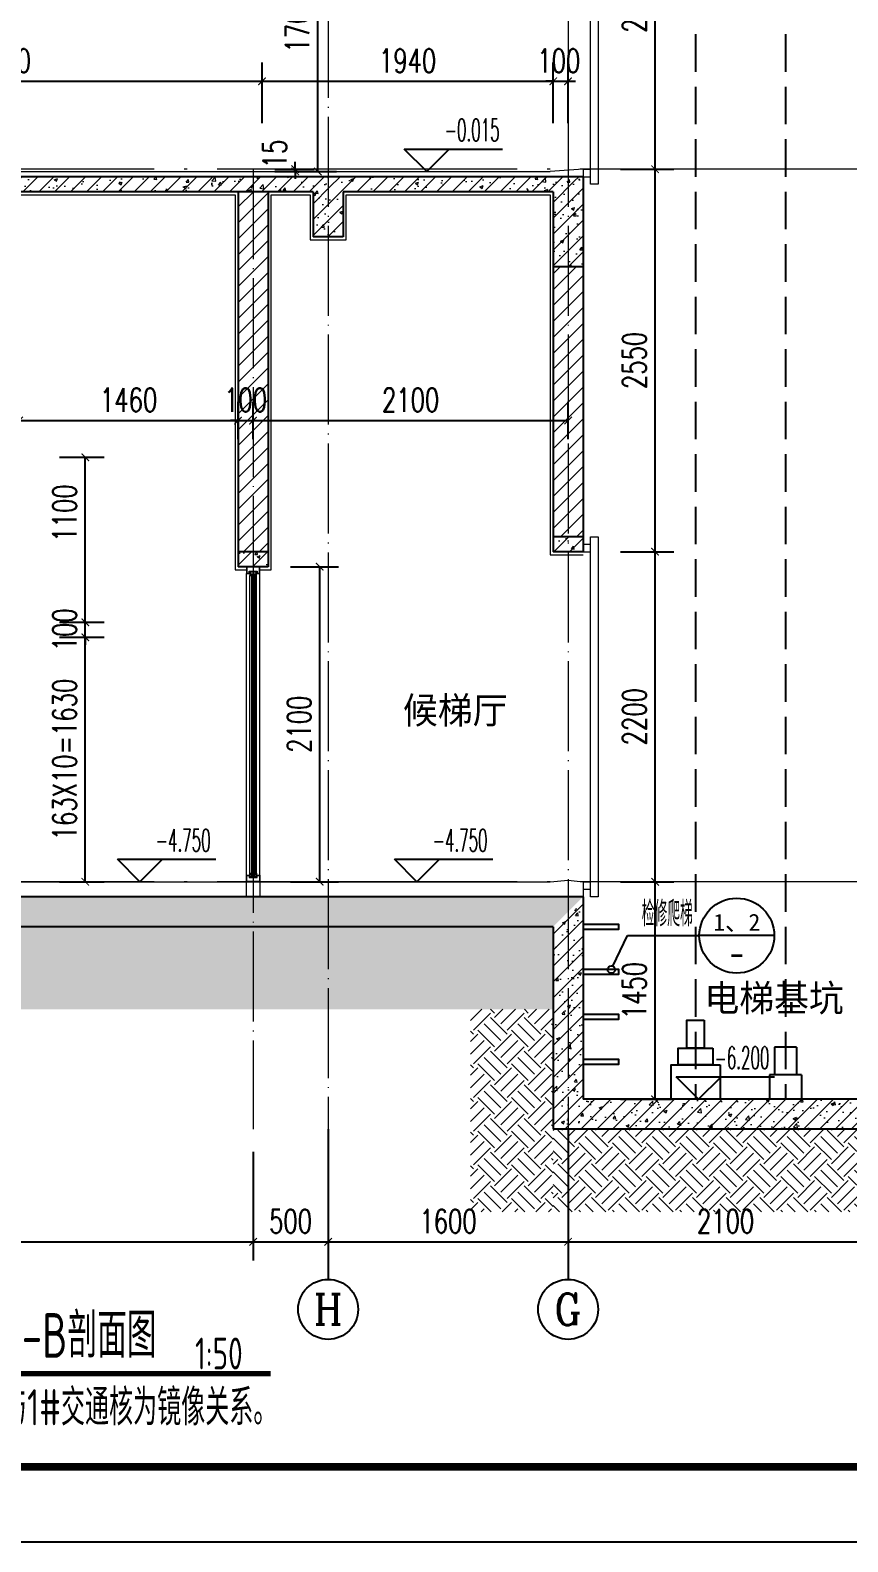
# Model space of a CAD drawing. Extents: x -668857 to 185752, y -270966 to 286822.
# Drawn here: x 44229 to 49680, y 156782 to 166858 of the extents above; entities that cross this region are included whole.
import ezdxf
from ezdxf.enums import TextEntityAlignment as Align

# ---------------------------------------------------------------- set-up
doc = ezdxf.new("R2010")
doc.units = 0
doc.header["$LTSCALE"] = 1000
doc.linetypes.add('DASH', pattern=[0.35, 0.25, -0.1])
doc.linetypes.add('DOTE', pattern=[2.42, 2, -0.2, 0.02, -0.2])
doc.layers.get('0').update_dxf_attribs({"linetype": 'CONTINUOUS'})
doc.layers.get('DEFPOINTS').update_dxf_attribs({"linetype": 'CONTINUOUS'})
for name, color, linetype in [('-TK', 7, 'CONTINUOUS'), ('A-AXIS_TEXT', 7, 'CONTINUOUS'), ('AXIS', 3, 'CONTINUOUS'), ('DIM_ELEV', 3, 'CONTINUOUS'), ('DIM_IDEN', 67, 'CONTINUOUS'), ('DIM_SYMB', 3, 'CONTINUOUS'), ('PUB_DIM', 3, 'CONTINUOUS'), ('PUB_TEXT', 2, 'CONTINUOUS'), ('WALL', 5, 'CONTINUOUS'), ('尺寸标注', 86, 'CONTINUOUS'), ('设备', 253, 'CONTINUOUS')]:
    doc.layers.add(name, color=color, linetype=linetype)
for name, color, linetype, lineweight in [('AXIS_TEXT', 7, 'CONTINUOUS', 20), ('DOTE', 19, 'DOTE', 9), ('PUB_HATCH', 8, 'CONTINUOUS', 9), ('S_WINDOW', 144, 'CONTINUOUS', 15), ('WINDOW', 144, 'CONTINUOUS', 15), ('内粉刷', 37, 'CONTINUOUS', 9), ('填充', 251, 'CONTINUOUS', 5), ('建筑', 30, 'CONTINUOUS', 25), ('细细', 250, 'CONTINUOUS', 0)]:
    doc.layers.add(name, color=color, linetype=linetype, lineweight=lineweight)
doc.styles.add('_TCH_AXIS', font='COMPLEX', dxfattribs={"bigfont": 'GBCBIG'})
doc.styles.add('_TCH_DIM', font='SIMPLEX.shx', dxfattribs={"width": 0.7, "bigfont": 'GBCBIG.shx'})
doc.styles.add('_TCH_DIM_T3', font='SIMPLEX', dxfattribs={"width": 0.705882, "bigfont": 'GBCBIG'})
doc.styles.add('_TCH_LABEL', font='simhei.ttf')
doc.styles.add('COMPLEX', font='COMPLEX')
doc.styles.add('TSSD_REIN', font='tssdeng.shx', dxfattribs={"width": 0.7, "height": 300, "bigfont": 'tssdchn.shx'})
doc.dimstyles.new('_TCH_ARCH&&50', dxfattribs={"dimtxt": 157.5, "dimasz": 50, "dimexe": 125, "dimexo": 150, "dimgap": 58.75, "dimtad": 1, "dimdec": 0, "dimzin": 0, "dimdsep": 46, "dimtxsty": '_TCH_DIM_T3', "dimblk": 'ARCHTICK', "dimcen": 0.09, "dimclrt": 7, "dimazin": 0, "dimtfac": 1, "dimtdec": 0, "dimtix": 1, "dimtmove": 2, "dimatfit": 3, "dimldrblk": 'ARCHTICK', "dimfxl": 1, "dimtolj": 1, "dimtzin": 0, "dimarcsym": 0})
pattern_1 = [(315, (-958749.309, -366232.04), (-1.767766953, -1.767766953), []), (315, (-958748.1305, -366232.04), (-1.767766953, -1.767766953), [])]
pattern_2 = [(315, (-958749.309, -368370.2768), (-1.767766953, -1.767766953), []), (315, (-958748.1305, -368370.2768), (-1.767766953, -1.767766953), [])]
pattern_3 = [(45, (-101148.19, 258360.08), (-53.03301, 53.03301), []), (50, (-101148.19, 258360.08), (215.17805, -18.82564), [22.5, -247.5]), (355, (-101148.19, 258360.08), (-41.6254, 225.65764), [18, -198]), (100.4514, (-101130.26, 258358.51), (173.55281, 206.83186), [19.12206, -210.34263]), (46.1842, (-101148.2, 258420.08), (320.1723, -49.6557), [33.75, -371.25]), (96.6356, (-101121.5, 258415.94), (280.3988, 292.23536), [28.6831, -315.5139]), (351.1842, (-101148.2, 258420.08), (280.3986, 292.2356), [27, -297]), (21, (-101118.19, 258405.08), (179.07212, -120.78567), [22.5, -247.5]), (326, (-101118.19, 258405.08), (72.9946, 217.545), [18, -198]), (71.4514, (-101103.26, 258395.01), (252.0668, 96.75915), [19.12206, -210.34263]), (37.5, (-101148.19, 258360.08), (3.647957, 99.868156), [0, -195.6, 0, -201, 0, -198.75]), (7.5, (-101148.19, 258360.08), (78.92086, 118.323514), [0, -114.6, 0, -191.1, 0, -75.75]), (327.5, (-101215.09, 258360.08), (160.14673, -6.76646), [0, -75, 0, -234, 0, -310.5]), (317.5, (-101245.09, 258360.08), (174.95585, 30.0315), [0, -97.5, 0, -155.4, 0, -220.5])]
pattern_4 = [(45, (-101148.19, 258413.93), (-53.03303, 53.03303), [])]

# ---------------------------------------------------------------- blocks, each defined once
blk = doc.blocks.new('A1')
blk.add_lwpolyline([(0, 59400), (0, 0), (84100, 0), (84100, 59400)], close=True)
at = {"const_width": 100}
blk.add_lwpolyline([(2500, 58400), (2500, 1000), (83100, 1000), (83100, 58400)], close=True, dxfattribs=at)
blk = doc.blocks.new('FGSDFSFSEFESFES')
at = {"layer": 'WINDOW', "ltscale": 0.8}
for p, q in [((175259, -121034), (175209, -121034)), ((175259, -121084), (175209, -121084)), ((175259, -123284), (175209, -123284)), ((175259, -123334), (175209, -123334))]:
    blk.add_line(p, q, dxfattribs=at)
blk.add_lwpolyline([(175159, -123384), (175209, -123384), (175209, -120984), (175159, -120984), (175159, -123384)], dxfattribs=at)
blk = doc.blocks.new('_ArchTick')
at = {"color": 0, "linetype": 'ByBlock', "const_width": 0.15}
blk.add_lwpolyline([(-0.5, -0.5), (0.5, 0.5)], dxfattribs=at)
blk = doc.blocks.new('*D541')
at = {"layer": 'DEFPOINTS', "color": 0, "transparency": 16777216}
for p in [(45775, 168817), (46146, 168817), (45775, 165917)]:
    blk.add_point(p, dxfattribs=at)
at = {"layer": '尺寸标注', "color": 0, "lineweight": -2, "transparency": 16777216}
for p, q in [((45925, 168817), (46271, 168817)), ((46146, 165917), (46146, 168817)), ((45925, 165917), (46271, 165917))]:
    blk.add_line(p, q, dxfattribs=at)
at = {"layer": '尺寸标注', "color": 0, "lineweight": -2, "transparency": 16777216, "xscale": 50, "yscale": 50, "zscale": 50}
for p, rotation in [((46146, 168817), 90), ((46146, 165917), 270)]:
    blk.add_blockref('_ArchTick', p, dxfattribs=dict(at, rotation=rotation))
at = {"layer": '尺寸标注', "color": 7, "transparency": 16777216, "insert": (46009, 167367), "char_height": 157.5, "attachment_point": 5, "rotation": 90, "style": '_TCH_DIM_T3'}
blk.add_mtext('\\A1;170.59X17=2900', dxfattribs=at)
blk = doc.blocks.new('*D542')
at = {"layer": 'DEFPOINTS', "color": 0, "transparency": 16777216}
for p in [(45709, 165932), (45709, 165917), (45996, 165932)]:
    blk.add_point(p, dxfattribs=at)
at = {"layer": '尺寸标注', "color": 0, "lineweight": -2, "transparency": 16777216}
for p, q in [((45996, 165932), (45996, 165982)), ((45859, 165932), (46121, 165932)), ((45859, 165917), (46121, 165917)), ((45996, 165917), (45996, 165932)), ((45996, 165917), (45996, 165867))]:
    blk.add_line(p, q, dxfattribs=at)
at = {"layer": '尺寸标注', "color": 0, "lineweight": -2, "transparency": 16777216, "xscale": 50, "yscale": 50, "zscale": 50}
for p, rotation in [((45996, 165932), 270), ((45996, 165917), 90)]:
    blk.add_blockref('_ArchTick', p, dxfattribs=dict(at, rotation=rotation))
at = {"layer": '尺寸标注', "color": 7, "transparency": 16777216, "insert": (45859, 166034), "char_height": 157.5, "attachment_point": 5, "rotation": 90, "style": '_TCH_DIM_T3'}
blk.add_mtext('\\A1;15', dxfattribs=at)
blk = doc.blocks.new('*D544')
at = {"layer": 'DEFPOINTS', "color": 0, "transparency": 16777216}
for p in [(45815, 163282), (46159, 163282), (45815, 161182)]:
    blk.add_point(p, dxfattribs=at)
at = {"layer": '尺寸标注', "color": 0, "lineweight": -2, "transparency": 16777216}
for p, q in [((45965, 163282), (46284, 163282)), ((46159, 161182), (46159, 163282)), ((45965, 161182), (46284, 161182))]:
    blk.add_line(p, q, dxfattribs=at)
at = {"layer": '尺寸标注', "color": 0, "lineweight": -2, "transparency": 16777216, "xscale": 50, "yscale": 50, "zscale": 50}
for p, rotation in [((46159, 163282), 90), ((46159, 161182), 270)]:
    blk.add_blockref('_ArchTick', p, dxfattribs=dict(at, rotation=rotation))
at = {"layer": '尺寸标注', "color": 7, "transparency": 16777216, "insert": (46022, 162232), "char_height": 157.5, "attachment_point": 5, "rotation": 90, "style": '_TCH_DIM_T3'}
blk.add_mtext('\\A1;2100', dxfattribs=at)
blk = doc.blocks.new('*D556')
at = {"layer": 'DEFPOINTS', "color": 0, "transparency": 16777216}
for p in [(48015, 161182), (48395, 161182), (48015, 159732)]:
    blk.add_point(p, dxfattribs=at)
at = {"layer": 'PUB_DIM', "color": 0, "lineweight": -2, "transparency": 16777216}
for p, q in [((48165, 161182), (48520, 161182)), ((48395, 159732), (48395, 161182)), ((48165, 159732), (48520, 159732))]:
    blk.add_line(p, q, dxfattribs=at)
at = {"layer": 'PUB_DIM', "color": 0, "lineweight": -2, "transparency": 16777216, "xscale": 50, "yscale": 50, "zscale": 50}
for p, rotation in [((48395, 161182), 90), ((48395, 159732), 270)]:
    blk.add_blockref('_ArchTick', p, dxfattribs=dict(at, rotation=rotation))
at = {"layer": 'PUB_DIM', "color": 7, "transparency": 16777216, "insert": (48257, 160457), "char_height": 157.5, "attachment_point": 5, "rotation": 90, "style": '_TCH_DIM_T3'}
blk.add_mtext('\\A1;1450', dxfattribs=at)
blk = doc.blocks.new('*D557')
at = {"layer": 'DEFPOINTS', "color": 0, "transparency": 16777216}
for p in [(48015, 163382), (48395, 163382), (48015, 161182)]:
    blk.add_point(p, dxfattribs=at)
at = {"layer": 'PUB_DIM', "color": 0, "lineweight": -2, "transparency": 16777216}
for p, q in [((48165, 163382), (48520, 163382)), ((48395, 161182), (48395, 163382)), ((48165, 161182), (48520, 161182))]:
    blk.add_line(p, q, dxfattribs=at)
at = {"layer": 'PUB_DIM', "color": 0, "lineweight": -2, "transparency": 16777216, "xscale": 50, "yscale": 50, "zscale": 50}
for p, rotation in [((48395, 163382), 90), ((48395, 161182), 270)]:
    blk.add_blockref('_ArchTick', p, dxfattribs=dict(at, rotation=rotation))
at = {"layer": 'PUB_DIM', "color": 7, "transparency": 16777216, "insert": (48257, 162282), "char_height": 157.5, "attachment_point": 5, "rotation": 90, "style": '_TCH_DIM_T3'}
blk.add_mtext('\\A1;2200', dxfattribs=at)
blk = doc.blocks.new('*D558')
at = {"layer": 'DEFPOINTS', "color": 0, "transparency": 16777216}
for p in [(48015, 165932), (48395, 165932), (48015, 163382)]:
    blk.add_point(p, dxfattribs=at)
at = {"layer": 'PUB_DIM', "color": 0, "lineweight": -2, "transparency": 16777216}
for p, q in [((48165, 165932), (48520, 165932)), ((48395, 163382), (48395, 165932)), ((48165, 163382), (48520, 163382))]:
    blk.add_line(p, q, dxfattribs=at)
at = {"layer": 'PUB_DIM', "color": 0, "lineweight": -2, "transparency": 16777216, "xscale": 50, "yscale": 50, "zscale": 50}
for p, rotation in [((48395, 165932), 90), ((48395, 163382), 270)]:
    blk.add_blockref('_ArchTick', p, dxfattribs=dict(at, rotation=rotation))
at = {"layer": 'PUB_DIM', "color": 7, "transparency": 16777216, "insert": (48257, 164657), "char_height": 157.5, "attachment_point": 5, "rotation": 90, "style": '_TCH_DIM_T3'}
blk.add_mtext('\\A1;2550', dxfattribs=at)
blk = doc.blocks.new('*D559')
at = {"layer": 'DEFPOINTS', "color": 0, "transparency": 16777216}
for p in [(48015, 168132), (48395, 168132), (48015, 165932)]:
    blk.add_point(p, dxfattribs=at)
at = {"layer": 'PUB_DIM', "color": 0, "lineweight": -2, "transparency": 16777216}
for p, q in [((48165, 168132), (48520, 168132)), ((48395, 165932), (48395, 168132)), ((48165, 165932), (48520, 165932))]:
    blk.add_line(p, q, dxfattribs=at)
at = {"layer": 'PUB_DIM', "color": 0, "lineweight": -2, "transparency": 16777216, "xscale": 50, "yscale": 50, "zscale": 50}
for p, rotation in [((48395, 168132), 90), ((48395, 165932), 270)]:
    blk.add_blockref('_ArchTick', p, dxfattribs=dict(at, rotation=rotation))
at = {"layer": 'PUB_DIM', "color": 7, "transparency": 16777216, "insert": (48257, 167032), "char_height": 157.5, "attachment_point": 5, "rotation": 90, "style": '_TCH_DIM_T3'}
blk.add_mtext('\\A1;2200', dxfattribs=at)
blk = doc.blocks.new('*D581')
at = {"layer": 'DEFPOINTS', "color": 0, "transparency": 16777216}
for p in [(47815, 164257), (45715, 163982), (47815, 163982)]:
    blk.add_point(p, dxfattribs=at)
at = {"layer": '尺寸标注', "color": 0, "lineweight": -2, "transparency": 16777216}
for p, q in [((45715, 164132), (45715, 164381)), ((47815, 164132), (47815, 164382)), ((45715, 164256), (47815, 164257))]:
    blk.add_line(p, q, dxfattribs=at)
at = {"layer": '尺寸标注', "color": 0, "lineweight": -2, "transparency": 16777216, "xscale": 50, "yscale": 50, "zscale": 50}
for p, rotation in [((45715, 164256), 180.0121022878805), ((47815, 164257), 0.01210228788054391)]:
    blk.add_blockref('_ArchTick', p, dxfattribs=dict(at, rotation=rotation))
at = {"layer": '尺寸标注', "color": 7, "transparency": 16777216, "insert": (46765, 164394), "char_height": 157.5, "attachment_point": 5, "rotation": 0.0121, "style": '_TCH_DIM_T3'}
blk.add_mtext('\\A1;2100', dxfattribs=at)
blk = doc.blocks.new('*D582')
at = {"layer": 'DEFPOINTS', "color": 0, "transparency": 16777216}
for p in [(45715, 164256), (45615, 163982), (45715, 163982)]:
    blk.add_point(p, dxfattribs=at)
at = {"layer": '尺寸标注', "color": 0, "lineweight": -2, "transparency": 16777216}
for p, q in [((45615, 164132), (45615, 164381)), ((45715, 164132), (45715, 164381)), ((45615, 164256), (45565, 164256)), ((45615, 164256), (45715, 164256)), ((45715, 164256), (45765, 164256))]:
    blk.add_line(p, q, dxfattribs=at)
at = {"layer": '尺寸标注', "color": 0, "lineweight": -2, "transparency": 16777216, "xscale": 50, "yscale": 50, "zscale": 50}
for p, rotation in [((45615, 164256), 0.01210228787041245), ((45715, 164256), 180.0121022878704)]:
    blk.add_blockref('_ArchTick', p, dxfattribs=dict(at, rotation=rotation))
at = {"layer": '尺寸标注', "color": 7, "transparency": 16777216, "insert": (45665, 164394), "char_height": 157.5, "attachment_point": 5, "rotation": 0.0121, "style": '_TCH_DIM_T3'}
blk.add_mtext('\\A1;100', dxfattribs=at)
blk = doc.blocks.new('*D583')
at = {"layer": 'DEFPOINTS', "color": 0, "transparency": 16777216}
for p in [(45615, 164256), (44155, 163982), (45615, 163982)]:
    blk.add_point(p, dxfattribs=at)
at = {"layer": '尺寸标注', "color": 0, "lineweight": -2, "transparency": 16777216}
for p, q in [((44155, 164132), (44155, 164381)), ((45615, 164132), (45615, 164381)), ((44155, 164256), (45615, 164256))]:
    blk.add_line(p, q, dxfattribs=at)
at = {"layer": '尺寸标注', "color": 0, "lineweight": -2, "transparency": 16777216, "xscale": 50, "yscale": 50, "zscale": 50}
for p, rotation in [((44155, 164256), 180.0121022878804), ((45615, 164256), 0.01210228788040397)]:
    blk.add_blockref('_ArchTick', p, dxfattribs=dict(at, rotation=rotation))
at = {"layer": '尺寸标注', "color": 7, "transparency": 16777216, "insert": (44885, 164394), "char_height": 157.5, "attachment_point": 5, "rotation": 0.0121, "style": '_TCH_DIM_T3'}
blk.add_mtext('\\A1;1460', dxfattribs=at)
blk = doc.blocks.new('*D599')
at = {"layer": 'AXIS', "color": 0, "lineweight": -2, "transparency": 16777216}
for p, q in [((47815, 159382), (47815, 158657)), ((49915, 159382), (49915, 158657)), ((47815, 158782), (49915, 158782))]:
    blk.add_line(p, q, dxfattribs=at)
at = {"layer": 'DEFPOINTS', "color": 0, "transparency": 16777216}
for p in [(47815, 159532), (49915, 159532), (49915, 158782)]:
    blk.add_point(p, dxfattribs=at)
at = {"layer": 'AXIS', "color": 0, "lineweight": -2, "transparency": 16777216, "xscale": 50, "yscale": 50, "zscale": 50, "rotation": 180}
blk.add_blockref('_ArchTick', (47815, 158782), dxfattribs=at)
at = {"layer": 'AXIS', "color": 0, "lineweight": -2, "transparency": 16777216, "xscale": 50, "yscale": 50, "zscale": 50}
blk.add_blockref('_ArchTick', (49915, 158782), dxfattribs=at)
at = {"layer": 'AXIS', "color": 7, "transparency": 16777216, "insert": (48865, 158919), "char_height": 157.5, "attachment_point": 5, "style": '_TCH_DIM_T3'}
blk.add_mtext('\\A1;2100', dxfattribs=at)
blk = doc.blocks.new('*D600')
at = {"layer": 'AXIS', "color": 0, "lineweight": -2, "transparency": 16777216}
for p, q in [((46215, 159382), (46215, 158657)), ((47815, 159382), (47815, 158657)), ((46215, 158782), (47815, 158782))]:
    blk.add_line(p, q, dxfattribs=at)
at = {"layer": 'DEFPOINTS', "color": 0, "transparency": 16777216}
for p in [(46215, 159532), (47815, 159532), (47815, 158782)]:
    blk.add_point(p, dxfattribs=at)
at = {"layer": 'AXIS', "color": 0, "lineweight": -2, "transparency": 16777216, "xscale": 50, "yscale": 50, "zscale": 50, "rotation": 180}
blk.add_blockref('_ArchTick', (46215, 158782), dxfattribs=at)
at = {"layer": 'AXIS', "color": 0, "lineweight": -2, "transparency": 16777216, "xscale": 50, "yscale": 50, "zscale": 50}
blk.add_blockref('_ArchTick', (47815, 158782), dxfattribs=at)
at = {"layer": 'AXIS', "color": 7, "transparency": 16777216, "insert": (47015, 158919), "char_height": 157.5, "attachment_point": 5, "style": '_TCH_DIM_T3'}
blk.add_mtext('\\A1;1600', dxfattribs=at)
blk = doc.blocks.new('*D601')
at = {"layer": 'AXIS', "color": 0, "lineweight": -2, "transparency": 16777216}
for p, q in [((45715, 159382), (45715, 158657)), ((46215, 159382), (46215, 158657)), ((45715, 158782), (46215, 158782))]:
    blk.add_line(p, q, dxfattribs=at)
at = {"layer": 'DEFPOINTS', "color": 0, "transparency": 16777216}
for p in [(45715, 159532), (46215, 159532), (46215, 158782)]:
    blk.add_point(p, dxfattribs=at)
at = {"layer": 'AXIS', "color": 0, "lineweight": -2, "transparency": 16777216, "xscale": 50, "yscale": 50, "zscale": 50, "rotation": 180}
blk.add_blockref('_ArchTick', (45715, 158782), dxfattribs=at)
at = {"layer": 'AXIS', "color": 0, "lineweight": -2, "transparency": 16777216, "xscale": 50, "yscale": 50, "zscale": 50}
blk.add_blockref('_ArchTick', (46215, 158782), dxfattribs=at)
at = {"layer": 'AXIS', "color": 7, "transparency": 16777216, "insert": (45965, 158919), "char_height": 157.5, "attachment_point": 5, "style": '_TCH_DIM_T3'}
blk.add_mtext('\\A1;500', dxfattribs=at)
blk = doc.blocks.new('*D602')
at = {"layer": 'AXIS', "color": 0, "lineweight": -2, "transparency": 16777216}
for p, q in [((42165, 159382), (42165, 158657)), ((45715, 159382), (45715, 158657)), ((42165, 158782), (45715, 158782))]:
    blk.add_line(p, q, dxfattribs=at)
at = {"layer": 'DEFPOINTS', "color": 0, "transparency": 16777216}
for p in [(42165, 159532), (45715, 159532), (45715, 158782)]:
    blk.add_point(p, dxfattribs=at)
at = {"layer": 'AXIS', "color": 0, "lineweight": -2, "transparency": 16777216, "xscale": 50, "yscale": 50, "zscale": 50, "rotation": 180}
blk.add_blockref('_ArchTick', (42165, 158782), dxfattribs=at)
at = {"layer": 'AXIS', "color": 0, "lineweight": -2, "transparency": 16777216, "xscale": 50, "yscale": 50, "zscale": 50}
blk.add_blockref('_ArchTick', (45715, 158782), dxfattribs=at)
at = {"layer": 'AXIS', "color": 7, "transparency": 16777216, "insert": (43940, 158919), "char_height": 157.5, "attachment_point": 5, "style": '_TCH_DIM_T3'}
blk.add_mtext('\\A1;3550', dxfattribs=at)
blk = doc.blocks.new('*D606')
at = {"layer": 'DEFPOINTS', "color": 0, "transparency": 16777216}
for p in [(47815, 166518), (47716, 166090), (47815, 166090)]:
    blk.add_point(p, dxfattribs=at)
at = {"layer": '尺寸标注', "color": 0, "lineweight": -2, "transparency": 16777216}
for p, q in [((47716, 166240), (47716, 166643)), ((47815, 166240), (47815, 166643)), ((47716, 166518), (47666, 166518)), ((47716, 166518), (47815, 166518)), ((47815, 166518), (47865, 166518))]:
    blk.add_line(p, q, dxfattribs=at)
at = {"layer": '尺寸标注', "color": 0, "lineweight": -2, "transparency": 16777216, "xscale": 50, "yscale": 50, "zscale": 50}
blk.add_blockref('_ArchTick', (47716, 166518), dxfattribs=at)
at = {"layer": '尺寸标注', "color": 0, "lineweight": -2, "transparency": 16777216, "xscale": 50, "yscale": 50, "zscale": 50, "rotation": 180}
blk.add_blockref('_ArchTick', (47815, 166518), dxfattribs=at)
at = {"layer": '尺寸标注', "color": 7, "transparency": 16777216, "insert": (47753, 166655), "char_height": 157.5, "attachment_point": 5, "style": '_TCH_DIM_T3'}
blk.add_mtext('\\A1;100', dxfattribs=at)
blk = doc.blocks.new('*D607')
at = {"layer": 'DEFPOINTS', "color": 0, "transparency": 16777216}
for p in [(47716, 166518), (45775, 166090), (47716, 166090)]:
    blk.add_point(p, dxfattribs=at)
at = {"layer": '尺寸标注', "color": 0, "lineweight": -2, "transparency": 16777216}
for p, q in [((45775, 166240), (45775, 166643)), ((47716, 166240), (47716, 166643)), ((45775, 166518), (47716, 166518))]:
    blk.add_line(p, q, dxfattribs=at)
at = {"layer": '尺寸标注', "color": 0, "lineweight": -2, "transparency": 16777216, "xscale": 50, "yscale": 50, "zscale": 50, "rotation": 180}
blk.add_blockref('_ArchTick', (45775, 166518), dxfattribs=at)
at = {"layer": '尺寸标注', "color": 0, "lineweight": -2, "transparency": 16777216, "xscale": 50, "yscale": 50, "zscale": 50}
blk.add_blockref('_ArchTick', (47716, 166518), dxfattribs=at)
at = {"layer": '尺寸标注', "color": 7, "transparency": 16777216, "insert": (46745, 166655), "char_height": 157.5, "attachment_point": 5, "style": '_TCH_DIM_T3'}
blk.add_mtext('\\A1;1940', dxfattribs=at)
blk = doc.blocks.new('*D608')
at = {"layer": 'DEFPOINTS', "color": 0, "transparency": 16777216}
for p in [(45775, 166518), (41615, 166090), (45775, 166090)]:
    blk.add_point(p, dxfattribs=at)
at = {"layer": '尺寸标注', "color": 0, "lineweight": -2, "transparency": 16777216}
for p, q in [((41615, 166240), (41615, 166643)), ((45775, 166240), (45775, 166643)), ((41615, 166518), (45775, 166518))]:
    blk.add_line(p, q, dxfattribs=at)
at = {"layer": '尺寸标注', "color": 0, "lineweight": -2, "transparency": 16777216, "xscale": 50, "yscale": 50, "zscale": 50, "rotation": 180}
blk.add_blockref('_ArchTick', (41615, 166518), dxfattribs=at)
at = {"layer": '尺寸标注', "color": 0, "lineweight": -2, "transparency": 16777216, "xscale": 50, "yscale": 50, "zscale": 50}
blk.add_blockref('_ArchTick', (45775, 166518), dxfattribs=at)
at = {"layer": '尺寸标注', "color": 7, "transparency": 16777216, "insert": (43695, 166655), "char_height": 157.5, "attachment_point": 5, "style": '_TCH_DIM_T3'}
blk.add_mtext('\\A1;260X16=4160', dxfattribs=at)
blk = doc.blocks.new('*D609')
at = {"layer": 'DEFPOINTS', "color": 0, "transparency": 16777216}
for p in [(44275, 164012), (44596, 164012), (44275, 162912)]:
    blk.add_point(p, dxfattribs=at)
at = {"layer": '尺寸标注', "color": 0, "lineweight": -2, "transparency": 16777216}
for p, q in [((44425, 164012), (44721, 164012)), ((44596, 162912), (44596, 164012)), ((44425, 162912), (44721, 162912))]:
    blk.add_line(p, q, dxfattribs=at)
at = {"layer": '尺寸标注', "color": 0, "lineweight": -2, "transparency": 16777216, "xscale": 50, "yscale": 50, "zscale": 50}
for p, rotation in [((44596, 164012), 90), ((44596, 162912), 270)]:
    blk.add_blockref('_ArchTick', p, dxfattribs=dict(at, rotation=rotation))
at = {"layer": '尺寸标注', "color": 7, "transparency": 16777216, "insert": (44458, 163640), "char_height": 157.5, "attachment_point": 5, "rotation": 90, "style": '_TCH_DIM_T3'}
blk.add_mtext('\\A1;1100', dxfattribs=at)
blk = doc.blocks.new('*D610')
at = {"layer": 'DEFPOINTS', "color": 0, "transparency": 16777216}
for p in [(44275, 162912), (44596, 162912), (44275, 162812)]:
    blk.add_point(p, dxfattribs=at)
at = {"layer": '尺寸标注', "color": 0, "lineweight": -2, "transparency": 16777216}
for p, q in [((44596, 162912), (44596, 162962)), ((44425, 162912), (44721, 162912)), ((44596, 162812), (44596, 162912)), ((44425, 162812), (44721, 162812)), ((44596, 162812), (44596, 162762))]:
    blk.add_line(p, q, dxfattribs=at)
at = {"layer": '尺寸标注', "color": 0, "lineweight": -2, "transparency": 16777216, "xscale": 50, "yscale": 50, "zscale": 50}
for p, rotation in [((44596, 162912), 270), ((44596, 162812), 90)]:
    blk.add_blockref('_ArchTick', p, dxfattribs=dict(at, rotation=rotation))
at = {"layer": '尺寸标注', "color": 7, "transparency": 16777216, "insert": (44458, 162862), "char_height": 157.5, "attachment_point": 5, "rotation": 90, "style": '_TCH_DIM_T3'}
blk.add_mtext('\\A1;100', dxfattribs=at)
blk = doc.blocks.new('*D611')
at = {"layer": 'DEFPOINTS', "color": 0, "transparency": 16777216}
for p in [(44275, 162812), (44596, 162812), (44275, 161182)]:
    blk.add_point(p, dxfattribs=at)
at = {"layer": '尺寸标注', "color": 0, "lineweight": -2, "transparency": 16777216}
for p, q in [((44425, 162812), (44721, 162812)), ((44596, 161182), (44596, 162812)), ((44425, 161182), (44721, 161182))]:
    blk.add_line(p, q, dxfattribs=at)
at = {"layer": '尺寸标注', "color": 0, "lineweight": -2, "transparency": 16777216, "xscale": 50, "yscale": 50, "zscale": 50}
for p, rotation in [((44596, 162812), 90), ((44596, 161182), 270)]:
    blk.add_blockref('_ArchTick', p, dxfattribs=dict(at, rotation=rotation))
at = {"layer": '尺寸标注', "color": 7, "transparency": 16777216, "insert": (44458, 161997), "char_height": 157.5, "attachment_point": 5, "rotation": 90, "style": '_TCH_DIM_T3'}
blk.add_mtext('\\A1;163X10=1630', dxfattribs=at)
blk = doc.blocks.new('_AXISO')
blk.add_circle((0, 0), 0.5)
at = {"layer": 'A-AXIS_TEXT', "style": 'COMPLEX', "width": 1.041667}
blk.add_attdef('A', text='', height=0.56, dxfattribs=at).set_placement((-0.25, -0.28), (0.25, -0.28), align=Align.FIT)

msp = doc.modelspace()

# ---------------------------------------------------------------- hatches: boundary and pattern name
at = {"layer": 'PUB_HATCH'}
h = msp.add_hatch(dxfattribs=at)
h.set_pattern_fill('钢筋混凝土', color=256, scale=30, style=0)
h.set_pattern_definition(pattern_3)
h.paths.add_polyline_path([(46215.19, 165815), (46215.19, 165881.66), (42165.14, 165881.66), (42165.14, 165815), (42265.14, 165781.66), (46115.19, 165781.66)])
h = msp.add_hatch(dxfattribs=at)
h.set_pattern_fill('钢筋混凝土', color=256, scale=30, style=0)
h.set_pattern_definition(pattern_3)
h.paths.add_polyline_path([(47715.14, 165781.66), (47915.14, 165881.66), (46215.19, 165881.66), (46215.19, 165815), (46315.19, 165781.66)])
h = msp.add_hatch(dxfattribs=at)
h.set_pattern_fill('钢筋混凝土', color=256, scale=30, style=0)
h.set_pattern_definition(pattern_3)
h.paths.add_polyline_path([(47915.14, 165881.66), (47715.14, 165781.66), (47715.14, 165281.71), (47915.14, 165281.71)])
h = msp.add_hatch(dxfattribs=at)
h.set_pattern_fill('普通砖', color=256, scale=30, style=0)
h.set_pattern_definition(pattern_4)
h.paths.add_polyline_path([(45615.16, 165781.66), (45615.14, 163381.67), (45815.14, 163381.66), (45815.16, 165781.66)])
h = msp.add_hatch(dxfattribs=at)
h.set_pattern_fill('钢筋混凝土', color=256, scale=30, style=0)
h.set_pattern_definition(pattern_3)
h.paths.add_polyline_path([(46215.19, 165815), (46115.19, 165781.66), (46115.19, 165481.66), (46315.19, 165481.66), (46315.19, 165781.66)])
h = msp.add_hatch(dxfattribs=at)
h.set_pattern_fill('普通砖', color=256, scale=30, style=0)
h.set_pattern_definition(pattern_4)
h.paths.add_polyline_path([(47915.16, 165281.71), (47715.16, 165281.72), (47715.14, 163481.67), (47915.14, 163481.66)])
h = msp.add_hatch(dxfattribs=at)
h.set_pattern_fill('钢筋混凝土', color=256, scale=30, style=0)
h.set_pattern_definition(pattern_3)
h.paths.add_polyline_path([(47715.14, 163481.66), (47715.14, 163381.66), (47915.14, 163381.66), (47915.14, 163481.66)])
h = msp.add_hatch(dxfattribs=at)
h.set_pattern_fill('钢筋混凝土', color=256, scale=30, style=0)
h.set_pattern_definition(pattern_3)
h.paths.add_polyline_path([(45615.14, 163381.66), (45615.14, 163281.66), (45815.14, 163281.66), (45815.14, 163381.66)])
h = msp.add_hatch(dxfattribs=at)
h.set_pattern_fill('钢筋混凝土', color=256, scale=30, style=0)
h.set_pattern_definition(pattern_3)
h.paths.add_polyline_path([(47715.14, 160881.66), (47915.14, 161081.66), (40216.52, 161081.66), (40216.52, 160881.66)])
h = msp.add_hatch(dxfattribs=at)
h.set_pattern_fill('钢筋混凝土', color=256, scale=30, style=0)
h.set_pattern_definition(pattern_3)
h.paths.add_polyline_path([(47915.14, 161081.66), (47715.14, 160881.66), (47715.14, 159531.66), (47915.14, 159731.66)])
h = msp.add_hatch(dxfattribs=at)
h.set_pattern_fill('钢筋混凝土', color=256, scale=30, style=0)
h.set_pattern_definition(pattern_3)
h.paths.add_polyline_path([(50015.14, 159531.66), (49815.14, 159731.66), (47915.14, 159731.66), (47715.14, 159531.66)])
at = {"layer": '填充'}
h = msp.add_hatch(dxfattribs=at)
h.set_pattern_fill('EARTH', color=250, scale=50, angle=45, style=0)
h.set_pattern_definition([(45, (-115706.89, 297965.73), (0, 224.5064), [158.75, -158.75]), (45, (-115748.98, 298007.83), (0, 224.5064), [158.75, -158.75]), (45, (-115791.08, 298049.92), (0, 224.5064), [158.75, -158.75]), (135, (-115791.08, 298077.99), (-224.5064, 0), [158.75, -158.75]), (135, (-115748.98, 298120.08), (-224.5064, 0), [158.75, -158.75]), (135, (-115706.89, 298162.18), (-224.5064, 0), [158.75, -158.75])])
h.paths.add_polyline_path([(37988.13, 160331.77), (37988.13, 160882.02), (47715.14, 160882.02), (47715.14, 160331.77)])
h = msp.add_hatch(dxfattribs=at)
h.set_pattern_fill('EARTH', color=250, scale=50, angle=45, style=0)
h.set_pattern_definition([(45, (-115806.89, 297815.73), (0, 224.5064), [158.75, -158.75]), (45, (-115848.98, 297857.83), (0, 224.5064), [158.75, -158.75]), (45, (-115891.08, 297899.92), (0, 224.5064), [158.75, -158.75]), (135, (-115891.08, 297927.99), (-224.5064, 0), [158.75, -158.75]), (135, (-115848.98, 297970.08), (-224.5064, 0), [158.75, -158.75]), (135, (-115806.89, 298012.18), (-224.5064, 0), [158.75, -158.75])])
h.paths.add_polyline_path([(47164.92, 158981.66), (47715.17, 158981.66), (47715.17, 160332.09), (47164.92, 160332.09)])
h = msp.add_hatch(dxfattribs=at)
h.set_pattern_fill('EARTH', color=250, scale=50, angle=45, style=0)
h.set_pattern_definition([(45, (-115806.89, 296615.73), (0, 224.5064), [158.75, -158.75]), (45, (-115848.98, 296657.83), (0, 224.5064), [158.75, -158.75]), (45, (-115891.08, 296699.92), (0, 224.5064), [158.75, -158.75]), (135, (-115891.08, 296727.99), (-224.5064, 0), [158.75, -158.75]), (135, (-115848.98, 296770.08), (-224.5064, 0), [158.75, -158.75]), (135, (-115806.89, 296812.18), (-224.5064, 0), [158.75, -158.75])])
h.paths.add_polyline_path([(50015.14, 158981.77), (50015.14, 159531.66), (47715.14, 159532.02), (47715.14, 158981.77)])
at = {"layer": '细细'}
h = msp.add_hatch(dxfattribs=at)
h.set_pattern_fill('金属', color=256, style=0)
h.set_pattern_definition(pattern_1)
h.paths.add_polyline_path([(45760.09, 163236.66), (45740.09, 163236.66), (45740.09, 163250.16), (45690.09, 163250.16), (45690.09, 163236.66), (45670.09, 163236.66), (45670.09, 163281.66), (45760.09, 163281.66)])
h.paths.add_polyline_path([(45742.09, 163252.16), (45742.09, 163238.66), (45758.09, 163238.66), (45758.09, 163279.66), (45672.09, 163279.66), (45672.09, 163238.66), (45688.09, 163238.66), (45688.09, 163252.16)], flags=16)
h = msp.add_hatch(dxfattribs=at)
h.set_pattern_fill('金属', color=256, style=0)
h.set_pattern_definition(pattern_1)
h.paths.add_polyline_path([(45692.59, 163248.16), (45692.59, 163223.16), (45704.59, 163223.16), (45704.59, 163233.16), (45725.59, 163233.16), (45725.59, 163223.16), (45737.59, 163223.16), (45737.59, 163248.16)])
h.paths.add_polyline_path([(45735.59, 163246.16), (45735.59, 163225.16), (45727.59, 163225.16), (45727.59, 163235.16), (45702.59, 163235.16), (45702.59, 163225.16), (45694.59, 163225.16), (45694.59, 163246.16)], flags=16)
h = msp.add_hatch(color=256, dxfattribs=at)
edge = h.paths.add_edge_path()
edge.add_line((45719.59, 163233.16), (45719.59, 163221.16))
edge.add_arc((45715.09, 163212.87), 9.44, 61.517547, 118.482453)
edge.add_line((45710.59, 163221.16), (45710.59, 163233.16))
edge.add_arc((45715.09, 163241.46), 9.44, 241.517547, 298.482453)
h = msp.add_hatch(dxfattribs=at)
h.set_pattern_fill('金属', color=256, style=0)
h.set_pattern_definition(pattern_2)
h.paths.add_polyline_path([(45760.09, 161226.66), (45740.09, 161226.66), (45740.09, 161213.16), (45690.09, 161213.16), (45690.09, 161226.66), (45670.09, 161226.66), (45670.09, 161181.66), (45760.09, 161181.66)])
h.paths.add_polyline_path([(45742.09, 161211.16), (45742.09, 161224.66), (45758.09, 161224.66), (45758.09, 161183.66), (45672.09, 161183.66), (45672.09, 161224.66), (45688.09, 161224.66), (45688.09, 161211.16)], flags=16)
h = msp.add_hatch(dxfattribs=at)
h.set_pattern_fill('金属', color=256, style=0)
h.set_pattern_definition(pattern_2)
h.paths.add_polyline_path([(45692.59, 161215.16), (45692.59, 161240.16), (45704.59, 161240.16), (45704.59, 161230.16), (45725.59, 161230.16), (45725.59, 161240.16), (45737.59, 161240.16), (45737.59, 161215.16)])
h.paths.add_polyline_path([(45735.59, 161217.16), (45735.59, 161238.16), (45727.59, 161238.16), (45727.59, 161228.16), (45702.59, 161228.16), (45702.59, 161238.16), (45694.59, 161238.16), (45694.59, 161217.16)], flags=16)
h = msp.add_hatch(color=256, dxfattribs=at)
edge = h.paths.add_edge_path()
edge.add_line((45719.59, 161230.16), (45719.59, 161242.16))
edge.add_arc((45715.09, 161250.46), 9.44, 241.517547, 298.482453, ccw=False)
edge.add_line((45710.59, 161242.16), (45710.59, 161230.16))
edge.add_arc((45715.09, 161221.87), 9.44, 61.517547, 118.482453, ccw=False)

# ---------------------------------------------------------------- linework, layer by layer
at = {"layer": 'AXIS'}
for p, q in [((46215.14, 159531.66), (46215.14, 158531.66)), ((47815.14, 159531.66), (47815.14, 158531.66))]:
    msp.add_line(p, q, dxfattribs=at)
at = {"layer": 'DIM_ELEV', "color": 6}
for p, q in [((46872.76, 165916.65), (46722.76, 166066.65)), ((46722.76, 166066.65), (47378.76, 166066.65)), ((46872.76, 165916.65), (47022.76, 166066.65)), ((44960, 161181.66), (44810, 161331.66)), ((44810, 161331.66), (45466, 161331.66)), ((44960, 161181.66), (45110, 161331.66)), ((46806.69, 161181.66), (46656.69, 161331.66)), ((46656.69, 161331.66), (47312.69, 161331.66)), ((46806.69, 161181.66), (46956.69, 161331.66))]:
    msp.add_line(p, q, dxfattribs=at)
at = {"layer": 'DIM_ELEV', "color": 3}
for p, q in [((48685.68, 159731.66), (48535.68, 159881.66)), ((48535.68, 159881.66), (49191.68, 159881.66)), ((48685.68, 159731.66), (48835.68, 159881.66))]:
    msp.add_line(p, q, dxfattribs=at)
at = {"layer": 'DIM_IDEN'}
for p, q in [((48114.24, 160618.87), (48211.12, 160822.77)), ((48211.12, 160822.77), (48690.02, 160822.77)), ((49190.02, 160822.77), (48690.02, 160822.77))]:
    msp.add_line(p, q, dxfattribs=at)
for centre, radius in [((48940.02, 160822.77), 250), ((48103.6, 160596.47), 24.8)]:
    msp.add_circle(centre, radius, dxfattribs=at)
at = {"layer": 'DIM_SYMB', "const_width": 35}
msp.add_lwpolyline([(43007.91, 157903.6), (45832.55, 157903.6)], dxfattribs=at)
at = {"layer": 'DOTE', "linetype": 'DOTE', "ltscale": 0.3}
for p, q in [((46215.12, 184431.66), (46215.14, 159531.66)), ((47815.12, 184431.66), (47815.14, 159531.66)), ((45715.14, 165931.66), (45715.14, 159531.66))]:
    msp.add_line(p, q, dxfattribs=at)
at = {"layer": 'DOTE', "linetype": 'DOTE'}
for p, q in [((52315.19, 165931.66), (36838.13, 165931.66)), ((52315.19, 161181.66), (36838.13, 161181.66))]:
    msp.add_line(p, q, dxfattribs=at)
at = {"layer": 'S_WINDOW'}
for p, q in [((45670.09, 161226.66), (45670.09, 163236.66)), ((45760.09, 161226.66), (45760.09, 163236.66)), ((45692.59, 161240.16), (45692.59, 163223.16)), ((45737.59, 161240.16), (45737.59, 163223.16))]:
    msp.add_line(p, q, dxfattribs=at)
for points in [[(45670.09, 163281.66), (45670.09, 163236.66), (45690.09, 163236.66), (45690.09, 163250.16), (45740.09, 163250.16), (45740.09, 163236.66), (45760.09, 163236.66), (45760.09, 163281.66)], [(45672.09, 163279.66), (45672.09, 163238.66), (45688.09, 163238.66), (45688.09, 163252.16), (45742.09, 163252.16), (45742.09, 163238.66), (45758.09, 163238.66), (45758.09, 163279.66)], [(45692.59, 163248.16), (45692.59, 163223.16), (45704.59, 163223.16), (45704.59, 163233.16), (45725.59, 163233.16), (45725.59, 163223.16), (45737.59, 163223.16), (45737.59, 163248.16)], [(45694.59, 163246.16), (45694.59, 163225.16), (45702.59, 163225.16), (45702.59, 163235.16), (45727.59, 163235.16), (45727.59, 163225.16), (45735.59, 163225.16), (45735.59, 163246.16)], [(45670.09, 161181.66), (45670.09, 161226.66), (45690.09, 161226.66), (45690.09, 161213.16), (45740.09, 161213.16), (45740.09, 161226.66), (45760.09, 161226.66), (45760.09, 161181.66)], [(45672.09, 161183.66), (45672.09, 161224.66), (45688.09, 161224.66), (45688.09, 161211.16), (45742.09, 161211.16), (45742.09, 161224.66), (45758.09, 161224.66), (45758.09, 161183.66)], [(45692.59, 161215.16), (45692.59, 161240.16), (45704.59, 161240.16), (45704.59, 161230.16), (45725.59, 161230.16), (45725.59, 161240.16), (45737.59, 161240.16), (45737.59, 161215.16)], [(45694.59, 161217.16), (45694.59, 161238.16), (45702.59, 161238.16), (45702.59, 161228.16), (45727.59, 161228.16), (45727.59, 161238.16), (45735.59, 161238.16), (45735.59, 161217.16)], [(45670.08, 161181.66), (45760.1, 161181.66), (45760.15, 161081.66), (45670.13, 161081.66)]]:
    msp.add_lwpolyline(points, close=True, dxfattribs=at)
at = {"layer": 'WALL'}
for p, q in [((46215.19, 165881.66), (42165.14, 165881.66)), ((47915.14, 165881.66), (46215.19, 165881.66)), ((47915.14, 165881.66), (47915.14, 165281.71)), ((46115.19, 165781.66), (42265.14, 165781.66)), ((45615.16, 165781.66), (45615.14, 163381.67)), ((45815.16, 165781.66), (45615.16, 165781.66)), ((45815.16, 165781.66), (45815.14, 163381.66)), ((46115.19, 165781.66), (46115.19, 165481.66)), ((47715.14, 165781.66), (46315.19, 165781.66)), ((46315.19, 165781.66), (46315.19, 165481.66)), ((47715.14, 165781.66), (47715.14, 165281.71)), ((46315.19, 165481.66), (46115.19, 165481.66)), ((47715.16, 165281.72), (47715.14, 163481.67)), ((47915.14, 165281.71), (47715.14, 165281.71)), ((47915.14, 165281.71), (47915.16, 165281.71)), ((47915.16, 165281.71), (47915.14, 163481.66)), ((47715.14, 163481.66), (47715.14, 163381.66)), ((47915.14, 163481.66), (47715.14, 163481.66)), ((47915.14, 163481.66), (47915.14, 163381.66)), ((45615.14, 163381.66), (45615.14, 163281.66)), ((45815.14, 163381.66), (45615.14, 163381.66)), ((45815.14, 163381.66), (45815.14, 163281.66)), ((47915.14, 163381.66), (47715.14, 163381.66)), ((45815.14, 163281.66), (45615.14, 163281.66)), ((47915.14, 161081.66), (40216.52, 161081.66)), ((47915.14, 161081.66), (47915.14, 159731.66)), ((47715.14, 160881.66), (40216.52, 160881.66)), ((47715.14, 160881.66), (47715.14, 159531.66)), ((49815.14, 159731.66), (47915.14, 159731.66)), ((50015.14, 159531.66), (47715.14, 159531.66))]:
    msp.add_line(p, q, dxfattribs=at)
at = {"layer": '内粉刷'}
for p, q in [((41887.27, 165916.66), (47695.14, 165916.66)), ((44155.51, 161181.66), (47695.14, 161181.66))]:
    msp.add_line(p, q, dxfattribs=at)
for points in [[(47915.14, 165931.66), (47695.14, 165916.66)], [(47915.14, 165931.66), (47915.14, 165881.66)], [(42285.14, 165761.66), (45595.14, 165761.66), (45595.14, 163261.66), (45670.09, 163261.66)], [(45760.09, 163261.66), (45835.14, 163261.66), (45835.14, 165761.66), (46095.19, 165761.66)], [(46095.19, 165761.66), (46095.19, 165461.66), (46335.19, 165461.66), (46335.19, 165761.66)], [(46335.19, 165761.66), (47695.14, 165761.66)], [(47695.14, 165761.66), (47695.14, 163361.67), (47915.14, 163361.64)], [(47695.14, 161181.66), (47815.14, 161191.66), (47915.14, 161181.66)], [(47915.14, 161181.66), (47915.14, 161081.66)]]:
    msp.add_lwpolyline(points, dxfattribs=at)
at = {"layer": '建筑', "color": 2}
for points in [[(47915.14, 160866.47), (48153.76, 160866.47), (48153.76, 160896.47), (47915.14, 160896.47)], [(47915.14, 160566.47), (48153.76, 160566.47), (48153.76, 160596.47), (47915.14, 160596.47)], [(47915.14, 160266.47), (48153.76, 160266.47), (48153.76, 160296.47), (47915.14, 160296.47)], [(47915.14, 159966.47), (48153.76, 159966.47), (48153.76, 159996.47), (47915.14, 159996.47)]]:
    msp.add_lwpolyline(points, dxfattribs=at)
at = {"layer": '细细'}
for points in [[(45704.59, 163223.16), (45704.59, 161240.16)], [(45710.59, 161242.16), (45710.59, 163233.16)], [(45719.59, 161242.16), (45719.59, 163233.16)], [(45725.59, 163223.16), (45725.59, 161240.16)]]:
    msp.add_lwpolyline(points, dxfattribs=at)
for points in [[(45719.59, 163233.16), (45719.59, 163221.16, 0.25380465), (45710.59, 163221.16), (45710.59, 163233.16, 0.25380465)], [(45719.59, 161230.16), (45719.59, 161242.16, -0.25380465), (45710.59, 161242.16), (45710.59, 161230.16, -0.25380465)]]:
    msp.add_lwpolyline(points, format="xyb", close=True, dxfattribs=at)
at = {"layer": '设备', "color": 206, "linetype": 'DASH'}
for p, q in [((48665.11, 184681.66), (48665.11, 159731.66)), ((49265.42, 184681.67), (49265.11, 159731.42))]:
    msp.add_line(p, q, dxfattribs=at)
at = {"layer": '设备', "color": 206}
for p, q in [((49192.29, 160080.3), (49192.29, 159894.59)), ((49337.94, 160080.3), (49192.29, 160080.3)), ((49337.94, 160080.3), (49337.94, 159894.59)), ((49157.97, 159894.59), (49157.97, 159731.66)), ((49372.25, 159894.59), (49157.97, 159894.59)), ((49372.25, 159894.59), (49372.25, 159731.66))]:
    msp.add_line(p, q, dxfattribs=at)
for points in [[(48722.88, 160259.6), (48722.88, 160072.83), (48607.33, 160072.83), (48607.33, 160259.6)], [(48780.66, 160072.83), (48780.66, 159962.71), (48549.56, 159962.71), (48549.56, 160072.83)], [(48828.02, 159962.71), (48828.02, 159731.66), (48502.2, 159731.66), (48502.2, 159962.71)]]:
    msp.add_lwpolyline(points, close=True, dxfattribs=at)

# ---------------------------------------------------------------- block references
at = {"layer": '-TK', "xscale": 0.5, "yscale": 0.5, "zscale": 0.5}
msp.add_blockref('A1', (14490.19, 156782.28), dxfattribs=at)
at = {"xscale": -1}
for p in [(223173.73, 289215.7), (223173.73, 284465.68)]:
    msp.add_blockref('FGSDFSFSEFESFES', p, dxfattribs=at)
at = {"layer": 'AXIS'}
ref = msp.add_blockref('_AXISO', (46215.14, 158331.66), dxfattribs=dict(at, xscale=400, yscale=400, zscale=400))
ref.add_attrib('A', 'H', dxfattribs={"layer": 'AXIS_TEXT', "height": 202.76, "style": '_TCH_AXIS'}).set_placement((46118.59, 158230.28), (46311.69, 158230.28), align=Align.FIT)
ref = msp.add_blockref('_AXISO', (47815.14, 158331.66), dxfattribs=dict(at, xscale=400, yscale=400, zscale=400))
ref.add_attrib('A', 'G', dxfattribs={"layer": 'AXIS_TEXT', "height": 212.59, "style": '_TCH_AXIS'}).set_placement((47724.03, 158225.37), (47906.25, 158225.37), align=Align.FIT)

# ---------------------------------------------------------------- texts
at = {"layer": 'PUB_TEXT', "color": 6, "style": '_TCH_DIM', "width": 0.494118}
for s, p in [('-0.015', (46992.76, 166119.15)), ('-4.750', (45066, 161384.16)), ('-4.750', (46912.69, 161384.16))]:
    msp.add_text(s, height=148.75, dxfattribs=at).set_placement(p)
at = {"layer": 'PUB_TEXT'}
for s, p in [('候梯厅', (46713.9, 162235.97)), ('电梯基坑', (48724.03, 160317.21))]:
    msp.add_text(s, height=178.723, dxfattribs=at).set_placement(p)
at = {"layer": 'PUB_TEXT', "width": 0.7}
for s, height, style, p in [('检修爬梯', 168.794, '_TCH_DIM', (48306.35, 160883.99)), ('1#交通核B-B剖面图', 297.5, 'TSSD_REIN', (43132.05, 158009.25)), ('1:50', 212.5, 'TSSD_REIN', (45327.85, 157930.99))]:
    msp.add_text(s, height=height, dxfattribs=dict(at, style=style)).set_placement(p)
at = {"layer": 'PUB_TEXT', "style": '_TCH_LABEL'}
for s, height, width, p, p2 in [('1、2', 113.14, 0.962162, (48783.45, 160855.47), (49096.58, 160855.47)), ('-', 172.43, 1.022989, (48876.59, 160622.58), (49003.44, 160622.58))]:
    msp.add_text(s, height=height, dxfattribs=dict(at, width=width)).set_placement(p, p2, align=Align.FIT)
at = {"layer": 'PUB_TEXT', "color": 3, "style": '_TCH_DIM', "width": 0.494118}
msp.add_text('-6.200', height=148.75, dxfattribs=at).set_placement((48791.68, 159934.16))
at = {"layer": 'PUB_TEXT', "color": 1, "style": 'TSSD_REIN', "width": 0.7}
msp.add_text('注：2#交通核与1#交通核为镜像关系。', height=241.1348, dxfattribs=at).set_placement((42991.78, 157558.02))

# ---------------------------------------------------------------- dimensions: what is measured, and where the dimension line sits
at = {"layer": 'AXIS'}
for p1, p2, picture, middle in [((42165.14, 159531.66), (45715.14, 159531.66), '*D602', (43940.14, 158919.16)), ((45715.14, 159531.66), (46215.14, 159531.66), '*D601', (45965.14, 158919.16)), ((46215.14, 159531.66), (47815.14, 159531.66), '*D600', (47015.14, 158919.16)), ((47815.14, 159531.66), (49915.14, 159531.66), '*D599', (48865.14, 158919.16))]:
    dim = msp.add_aligned_dim(p1=p1, p2=p2, distance=-750, dimstyle='_TCH_ARCH&&50', dxfattribs=at)
    dim.commit()
    dim.dimension.update_dxf_attribs({"geometry": picture, "text_midpoint": middle})
at = {"layer": 'PUB_DIM'}
for p1, p2, picture, middle in [((48015.17, 165931.68), (48015.17, 168131.66), '*D559', (48257.21, 167031.67)), ((48015.17, 163381.66), (48015.17, 165931.68), '*D558', (48257.21, 164656.67)), ((48015.17, 161181.66), (48015.17, 163381.66), '*D557', (48257.21, 162281.66)), ((48015.17, 159731.66), (48015.17, 161181.66), '*D556', (48257.21, 160456.66))]:
    dim = msp.add_aligned_dim(p1=p1, p2=p2, distance=-379.54, dimstyle='_TCH_ARCH&&50', dxfattribs=at)
    dim.commit()
    dim.dimension.update_dxf_attribs({"geometry": picture, "text_midpoint": middle})
at = {"layer": '尺寸标注', "color": 106}
for p1, p2, distance, text, picture, middle in [((45775.14, 165916.66), (45775.14, 168816.67), -371.15, '170.59X17=2900', '*D541', (46008.79, 167366.66)), ((41615.14, 166090.19), (45775.19, 166090.18), 427.67, '260X16=4160', '*D608', (43695.17, 166655.35)), ((44275.14, 161181.66), (44275.14, 162811.66), -320.68, '163X10=1630', '*D611', (44458.33, 161996.66))]:
    dim = msp.add_aligned_dim(p1=p1, p2=p2, distance=distance, text=text, dimstyle='_TCH_ARCH&&50', dxfattribs=at)
    dim.commit()
    dim.dimension.update_dxf_attribs({"geometry": picture, "text_midpoint": middle})
for p1, p2, distance, picture, middle in [((45775.19, 166090.18), (47715.6, 166090.18), 427.67, '*D607', (46745.4, 166655.35)), ((44155.05, 163981.66), (45615.49, 163981.97), 274.35, '*D583', (44885.19, 164393.67)), ((45615.49, 163981.97), (45715.49, 163981.99), 274.35, '*D582', (45665.4, 164393.83)), ((45715.49, 163981.99), (47815.11, 163982.44), 274.35, '*D581', (46765.21, 164394.06)), ((45815.14, 161181.66), (45815.14, 163281.66), -343.93, '*D544', (46021.58, 162231.66)), ((44275.14, 162811.66), (44275.14, 162911.66), -320.68, '*D610', (44458.33, 162861.66))]:
    dim = msp.add_aligned_dim(p1=p1, p2=p2, distance=distance, dimstyle='_TCH_ARCH&&50', dxfattribs=at)
    dim.commit()
    dim.dimension.update_dxf_attribs({"geometry": picture, "text_midpoint": middle})
for base, p1, p2, angle, picture, middle in [((47815.14, 166517.85), (47715.6, 166090.18), (47815.14, 166090.18), 359.99996, '*D606', (47753.15, 166655.35)), ((44595.83, 164011.66), (44275.14, 162911.66), (44275.14, 164011.66), 90, '*D609', (44458.33, 163640.34))]:
    dim = msp.add_linear_dim(base=base, p1=p1, p2=p2, angle=angle, dimstyle='_TCH_ARCH&&50', dxfattribs=at)
    dim.commit()
    dim.dimension.update_dxf_attribs({"geometry": picture, "text_midpoint": middle, "dimtype": 161})
at = {"layer": '尺寸标注', "color": 6}
dim = msp.add_linear_dim(base=(45996.29, 165931.66), p1=(45708.81, 165916.66), p2=(45708.81, 165931.66), angle=90, dimstyle='_TCH_ARCH&&50', dxfattribs=at)
dim.commit()
dim.dimension.update_dxf_attribs({"geometry": '*D542', "text_midpoint": (45858.79, 166034.16), "dimtype": 161})

doc.saveas('drawing.dxf')
